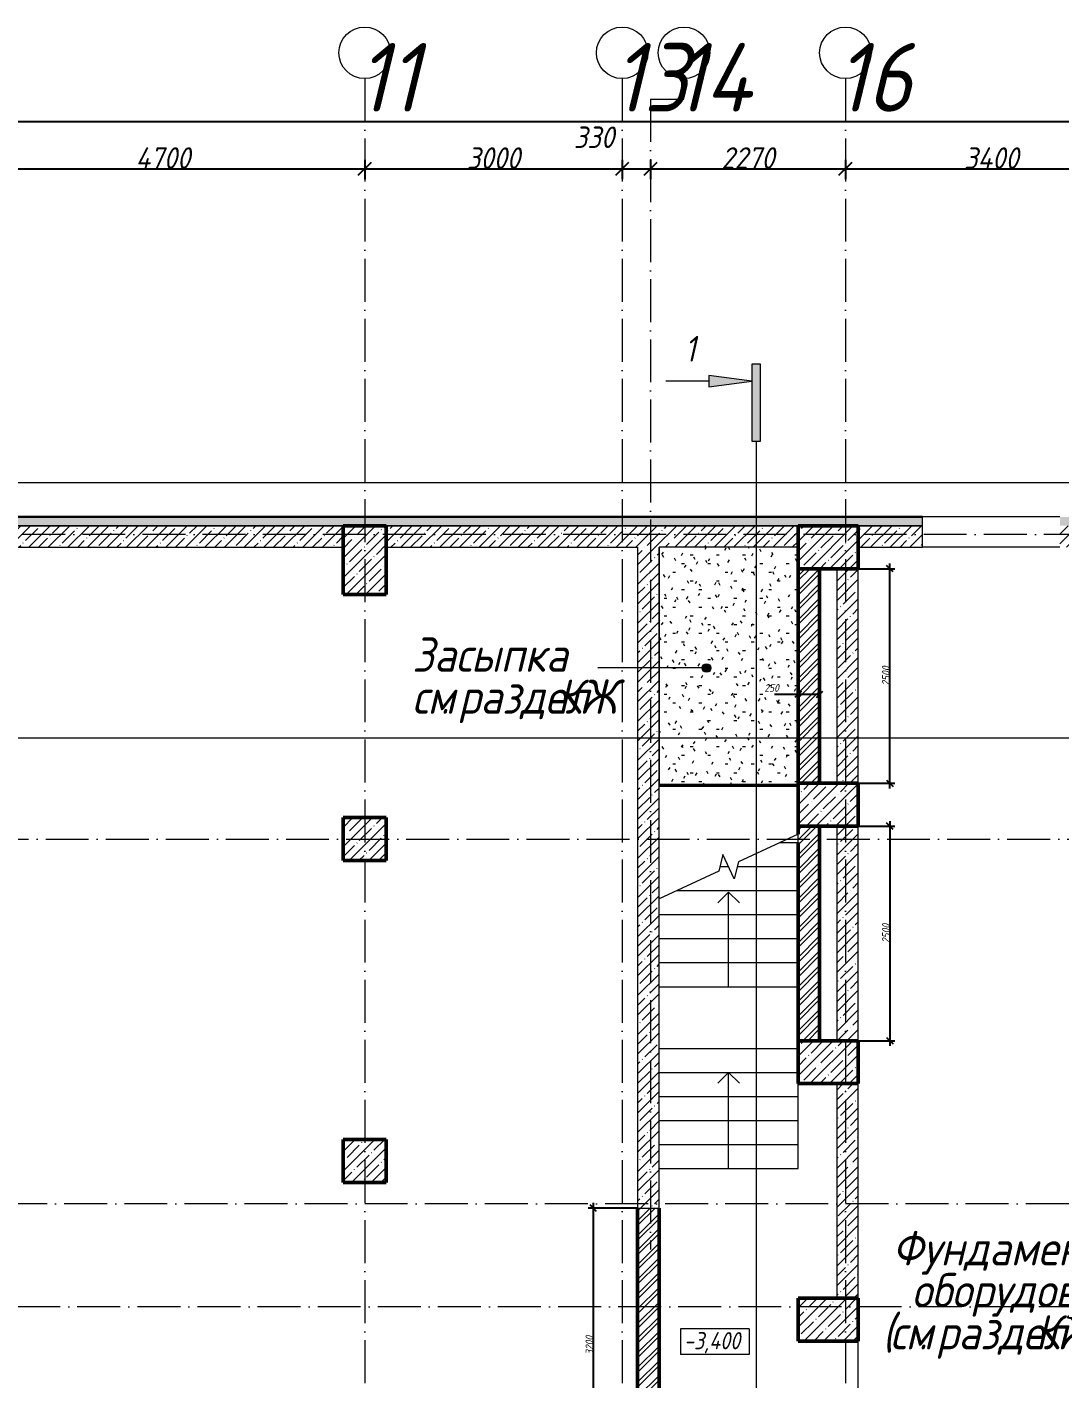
# Model space of a CAD drawing. Header units: millimetres. Extents: x -606178 to 312196, y -19338 to 632709.
# Drawn here: x -586050 to -574017, y 527534 to 543287 of the extents above; entities that cross this region are included whole.
import ezdxf

# ---------------------------------------------------------------- set-up
doc = ezdxf.new("R2010")
doc.units = ezdxf.units.MM
doc.linetypes.add('50_200_ШТРИХ_1Т_ш5_п1_п1_', pattern=[700, 500, -100, 0, -100])
for name, color, linetype, lineweight in [('A-____-____-DIMS', 7, 'Continuous', 9), ('A-FLOR-____-MCUT', 7, 'Continuous', 25), ('A-FLOR-____-OTLN', 7, 'Continuous', 9), ('A-FLOR-____-PATT-2', 7, 'Continuous', 9), ('A-WALL-____-MCUT', 7, 'Continuous', 13), ('A-WALL-____-MCUT-1', 7, 'Continuous', 9), ('A-WALL-____-MCUT-2', 7, 'Continuous', 50), ('A-WALL-____-MCUT-3', 7, 'Continuous', 9), ('A-WALL-____-OTLN', 7, 'Continuous', 9), ('A-WALL-____-PATT-1', 7, 'Continuous', 9), ('A-WALL-FNSH-MCUT-1', 7, 'Continuous', 9), ('G-____-____-DIMS', 7, 'Continuous', 9), ('G-____-____-SYMB', 7, 'Continuous', 9), ('G-____-____-TEXT', 7, 'Continuous', 9), ('S-COLS-____-MCUT', 7, 'Continuous', 50), ('S-COLS-____-OTLN', 7, 'Continuous', 9), ('S-GRID-____-IDEN', 7, 'Continuous', 9), ('S-GRID-____-OTLN', 7, 'Continuous', 9), ('S-GRID-____-OTLN-1', 7, '50_200_ШТРИХ_1Т_ш5_п1_п1_', 9), ('S-STRS-____-MBND', 7, 'Continuous', 9), ('S-STRS-____-OTLN-1', 7, 'Continuous', 9)]:
    doc.layers.add(name, color=color, linetype=linetype, lineweight=lineweight)
for name, color, linetype, lineweight, true_color in [('A-WALL-____-PATT-2', 7, 'Continuous', 9, 0x787878), ('A-WALL-____-PATT-4', 9, 'Continuous', 9, 0x808080), ('G-____-____-SYMB-1', 9, 'Continuous', 9, 0x808080)]:
    doc.layers.add(name, color=color, linetype=linetype, lineweight=lineweight, true_color=true_color)
doc.styles.add('ISOCPEUR_I', font='isocpeui.ttf', dxfattribs={"width": 0.9, "height": 2.5})
doc.styles.add('ISOCPEUR_I_1', font='isocpeui.ttf', dxfattribs={"width": 0.85, "height": 2.5})
doc.styles.add('ISOCPEUR_I_2', font='isocpeui.ttf', dxfattribs={"width": 0.85, "height": 2.3})
doc.styles.add('ISOCPEUR_I_7', font='isocpeui.ttf', dxfattribs={"width": 0.9, "height": 90})
doc.styles.add('ISOCPEUR_I_9', font='isocpeui.ttf', dxfattribs={"width": 0.9, "height": 250})
doc.dimstyles.new('ISO-1_8_0_9К_СРЕДНИЙ_Кладочные', dxfattribs={"dimscale": 304.8, "dimtxt": 89.638306, "dimasz": 0.246063, "dimexe": 0.19685, "dimexo": 0, "dimgap": 0, "dimtad": 1, "dimdec": 3, "dimrnd": 0.001, "dimdsep": 46, "dimtxsty": 'ISOCPEUR_I_7', "dimblk1": 'OBLIQUE', "dimblk2": 'OBLIQUE', "dimsah": 1, "dimcen": 0.09, "dimdle": 0.19685, "dimazin": 0, "dimtfac": 1, "dimtdec": 4, "dimtix": 1, "dimtmove": 2, "dimatfit": 3, "dimfxl": 1, "dimtvp": 1, "dimtolj": 1, "dimtzin": 0, "dimarcsym": 2})
doc.dimstyles.new('ISO-1_8_0_9К_СРЕДНИЙ_Кладочные_1', dxfattribs={"dimscale": 304.8, "dimtxt": 89.638306, "dimasz": 0.246063, "dimexe": 0.19685, "dimexo": 0, "dimgap": 0, "dimtad": 1, "dimdec": 3, "dimrnd": 0.001, "dimdsep": 46, "dimtxsty": 'ISOCPEUR_I_7', "dimblk1": 'OBLIQUE', "dimblk2": 'OBLIQUE', "dimsah": 1, "dimcen": 0.09, "dimdle": 0.19685, "dimazin": 0, "dimtfac": 1, "dimtdec": 4, "dimtix": 1, "dimtmove": 0, "dimatfit": 3, "dimfxl": 1, "dimtvp": 1, "dimtolj": 1, "dimtzin": 0, "dimarcsym": 2})
doc.dimstyles.new('ISO-2_5_0_9К_БОЛЬШОЙ_ОСИ', dxfattribs={"dimscale": 304.8, "dimtxt": 248.995294, "dimasz": 0.492126, "dimexe": 0.393701, "dimexo": 0, "dimgap": 0, "dimtad": 1, "dimdec": 0, "dimzin": 0, "dimdsep": 46, "dimtxsty": 'ISOCPEUR_I_9', "dimblk1": 'OBLIQUE', "dimblk2": 'OBLIQUE', "dimsah": 1, "dimcen": 0.09, "dimdle": 0.393701, "dimazin": 0, "dimtfac": 1, "dimtdec": 4, "dimtix": 1, "dimtmove": 0, "dimatfit": 3, "dimfxl": 1, "dimtvp": 1, "dimtolj": 1, "dimtzin": 0, "dimarcsym": 2})
doc.dimstyles.new('ISO-2_5_0_9К_БОЛЬШОЙ_ОСИ_1', dxfattribs={"dimscale": 304.8, "dimtxt": 248.995294, "dimasz": 0.492126, "dimexe": 0.393701, "dimexo": 0, "dimgap": 0, "dimtad": 1, "dimdec": 0, "dimzin": 0, "dimdsep": 46, "dimtxsty": 'ISOCPEUR_I_9', "dimblk1": 'OBLIQUE', "dimblk2": 'OBLIQUE', "dimsah": 1, "dimcen": 0.09, "dimdle": 0.393701, "dimazin": 0, "dimtfac": 1, "dimtdec": 4, "dimtix": 1, "dimtmove": 1, "dimatfit": 3, "dimfxl": 1, "dimtvp": 1, "dimtolj": 1, "dimtzin": 0, "dimarcsym": 2})
doc.dimstyles.new('ISO-2_5_0_9К_БОЛЬШОЙ_ОСИ_2', dxfattribs={"dimscale": 304.8, "dimtxt": 248.995294, "dimasz": 0.492126, "dimexe": 0.393701, "dimexo": 0, "dimgap": 0, "dimtad": 1, "dimdec": 0, "dimzin": 0, "dimdsep": 46, "dimtxsty": 'ISOCPEUR_I_9', "dimblk1": 'OBLIQUE', "dimblk2": 'OBLIQUE', "dimsah": 1, "dimcen": 0.09, "dimdle": 0.393701, "dimazin": 0, "dimtfac": 1, "dimtdec": 4, "dimtix": 1, "dimtmove": 2, "dimatfit": 3, "dimfxl": 1, "dimtvp": 1, "dimtolj": 1, "dimtzin": 0, "dimarcsym": 2})
pattern_1 = [(45, (-600067.05, 451794.26), (-114.04925, 114.04925), []), (45, (-599953, 451794.26), (-114.04925, 114.04925), [201.612, -40.322, 3.353, -36.97])]
pattern_2 = [(45, (-600067.05, 451794.26), (-85.53659, 85.53659), []), (45, (-600010.02, 451794.26), (-85.53659, 85.53659), [])]

# ---------------------------------------------------------------- blocks, each defined once
blk = doc.blocks.new('BSC_Колонна _Прямоугольная - 500х700-25279857-АР1_Кладочный план подвала в осях 1-64_Ю-ЯЯ')
at = {"layer": 'S-COLS-____-OTLN'}
h = blk.add_hatch(dxfattribs=at)
h.set_pattern_fill('FP_5', color=256, style=0, pattern_type=2)
h.set_pattern_definition([(315, (-76431.04, 23350), (114.04925, 114.04925), []), (315, (-76431.04, 23235.95), (114.04925, 114.04925), [201.613, -40.323, 3.353, -36.97])])
h.paths.add_polyline_path([(-250, 350), (-250, -350), (250, -350), (250, 350)], flags=0)
at = {"layer": 'S-COLS-____-MCUT'}
for p, q in [((250, 350), (-250, 350)), ((-250, 350), (-250, -350)), ((250, -350), (250, 350)), ((-250, -350), (250, -350))]:
    blk.add_line(p, q, dxfattribs=at)
blk = doc.blocks.new('BSC_Колонна _Прямоугольная - 500х800-V57-АР1_Кладочный план подвала в осях 1-64_Ю-ЯЯ')
at = {"layer": 'S-COLS-____-OTLN'}
h = blk.add_hatch(dxfattribs=at)
h.set_pattern_fill('FP_70', color=256, style=0, pattern_type=2)
h.set_pattern_definition([(45, (-17950, -85281.04), (-114.04925, 114.04925), []), (45, (-17835.95, -85281.04), (-114.04925, 114.04925), [201.613, -40.323, 3.353, -36.97])])
h.paths.add_polyline_path([(-250, -400), (250, -400), (250, 400), (-250, 400)], flags=0)
at = {"layer": 'S-COLS-____-MCUT'}
for p, q in [((250, 400), (-250, 400)), ((-250, 400), (-250, -400)), ((250, -400), (250, 400)), ((-250, -400), (250, -400))]:
    blk.add_line(p, q, dxfattribs=at)
blk = doc.blocks.new('BSC_Колонна _Прямоугольная - 500х700-V61-АР1_Кладочный план подвала в осях 1-64_Ю-ЯЯ')
at = {"layer": 'S-COLS-____-OTLN'}
h = blk.add_hatch(dxfattribs=at)
h.set_pattern_fill('FP_75', color=256, style=0, pattern_type=2)
h.set_pattern_definition([(315, (-79431.04, 23350), (114.04925, 114.04925), []), (315, (-79431.04, 23235.95), (114.04925, 114.04925), [201.613, -40.323, 3.353, -36.97])])
h.paths.add_polyline_path([(-250, 350), (-250, -350), (250, -350), (250, 350)], flags=0)
at = {"layer": 'S-COLS-____-MCUT'}
for p, q in [((250, 350), (-250, 350)), ((-250, 350), (-250, -350)), ((250, -350), (250, 350)), ((-250, -350), (250, -350))]:
    blk.add_line(p, q, dxfattribs=at)
blk = doc.blocks.new('BSC_Колонна _Прямоугольная - 500х700-V62-АР1_Кладочный план подвала в осях 1-64_Ю-ЯЯ')
at = {"layer": 'S-COLS-____-OTLN'}
h = blk.add_hatch(dxfattribs=at)
h.set_pattern_fill('FP_76', color=256, style=0, pattern_type=2)
h.set_pattern_definition([(315, (-82431.04, 23350), (114.04925, 114.04925), []), (315, (-82431.04, 23235.95), (114.04925, 114.04925), [201.613, -40.323, 3.353, -36.97])])
h.paths.add_polyline_path([(-250, 350), (-250, -350), (250, -350), (250, 350)], flags=0)
at = {"layer": 'S-COLS-____-MCUT'}
for p, q in [((250, 350), (-250, 350)), ((-250, 350), (-250, -350)), ((250, -350), (250, 350)), ((-250, -350), (250, -350))]:
    blk.add_line(p, q, dxfattribs=at)
blk = doc.blocks.new('BSC_Колонна _Прямоугольная - 500х500-28077406-АР1_Кладочный план подвала в осях 1-64_Ю-ЯЯ')
at = {"layer": 'S-COLS-____-OTLN'}
h = blk.add_hatch(dxfattribs=at)
h.set_pattern_fill('FP_151', color=256, style=0, pattern_type=2)
h.set_pattern_definition([(45, (-17950, -82031.04), (-114.04925, 114.04925), []), (45, (-17835.95, -82031.04), (-114.04925, 114.04925), [201.613, -40.323, 3.353, -36.97])])
h.paths.add_polyline_path([(-250, -250), (250, -250), (250, 250), (-250, 250)], flags=0)
at = {"layer": 'S-COLS-____-MCUT'}
for p, q in [((250, 250), (-250, 250)), ((-250, 250), (-250, -250)), ((250, -250), (250, 250)), ((-250, -250), (250, -250))]:
    blk.add_line(p, q, dxfattribs=at)
blk = doc.blocks.new('BSC_Колонна _Прямоугольная - 500х500-V167-АР1_Кладочный план подвала в осях 1-64_Ю-ЯЯ')
at = {"layer": 'S-COLS-____-OTLN'}
h = blk.add_hatch(dxfattribs=at)
h.set_pattern_fill('FP_184', color=256, style=0, pattern_type=2)
h.set_pattern_definition([(45, (-17950, -78281.04), (-114.04925, 114.04925), []), (45, (-17835.95, -78281.04), (-114.04925, 114.04925), [201.613, -40.323, 3.353, -36.97])])
h.paths.add_polyline_path([(-250, -250), (250, -250), (250, 250), (-250, 250)], flags=0)
at = {"layer": 'S-COLS-____-MCUT'}
for p, q in [((250, 250), (-250, 250)), ((-250, 250), (-250, -250)), ((250, -250), (250, 250)), ((-250, -250), (250, -250))]:
    blk.add_line(p, q, dxfattribs=at)
blk = doc.blocks.new('Ось сетки - Круг_Ø6_00__ISO-2_5_0_9K_-25732049-АР1_Кладочный план подвала в осях 1-64_Ю-ЯЯ')
at = {"layer": 'S-GRID-____-IDEN'}
blk.add_circle((0, 0), 3, dxfattribs=at)
blk = doc.blocks.new('_Oblique')
at = {"color": 0, "linetype": 'ByBlock', "lineweight": -2}
blk.add_line((-0.5, -0.5), (0.5, 0.5), dxfattribs=at)
blk = doc.blocks.new('*D3746')
at = {"layer": 'A-____-____-DIMS', "color": 0, "lineweight": -2, "transparency": 16777216}
for p, q in [((-586817, 541741), (-586817, 541515)), ((-582117, 541741), (-582117, 541515)), ((-586937, 541635), (-581997, 541635))]:
    blk.add_line(p, q, dxfattribs=at)
at = {"layer": 'Defpoints', "color": 0, "transparency": 16777216}
for p in [(-586817, 541741), (-582117, 541741), (-582117, 541635)]:
    blk.add_point(p, dxfattribs=at)
at = {"layer": 'A-____-____-DIMS', "color": 0, "lineweight": -2, "transparency": 16777216, "xscale": 150, "yscale": 150, "zscale": 150, "rotation": 180}
blk.add_blockref('_Oblique', (-586817, 541635), dxfattribs=at)
at = {"layer": 'A-____-____-DIMS', "color": 0, "lineweight": -2, "transparency": 16777216, "xscale": 150, "yscale": 150, "zscale": 150}
blk.add_blockref('_Oblique', (-582117, 541635), dxfattribs=at)
at = {"layer": 'A-____-____-DIMS', "color": 0, "transparency": 16777216, "insert": (-584467, 541761), "char_height": 250, "width": 781.46, "attachment_point": 5, "style": 'ISOCPEUR_I_9'}
blk.add_mtext('\\A1;4700', dxfattribs=at)
blk = doc.blocks.new('*D3747')
at = {"layer": 'A-____-____-DIMS', "color": 0, "lineweight": -2, "transparency": 16777216}
for p, q in [((-582117, 541741), (-582117, 541515)), ((-579117, 541741), (-579117, 541515)), ((-582237, 541635), (-578997, 541635))]:
    blk.add_line(p, q, dxfattribs=at)
at = {"layer": 'Defpoints', "color": 0, "transparency": 16777216}
for p in [(-582117, 541741), (-579117, 541741), (-579117, 541635)]:
    blk.add_point(p, dxfattribs=at)
at = {"layer": 'A-____-____-DIMS', "color": 0, "lineweight": -2, "transparency": 16777216, "xscale": 150, "yscale": 150, "zscale": 150, "rotation": 180}
blk.add_blockref('_Oblique', (-582117, 541635), dxfattribs=at)
at = {"layer": 'A-____-____-DIMS', "color": 0, "lineweight": -2, "transparency": 16777216, "xscale": 150, "yscale": 150, "zscale": 150}
blk.add_blockref('_Oblique', (-579117, 541635), dxfattribs=at)
at = {"layer": 'A-____-____-DIMS', "color": 0, "transparency": 16777216, "insert": (-580617, 541760), "char_height": 250, "width": 758.48, "attachment_point": 5, "style": 'ISOCPEUR_I_9'}
blk.add_mtext('\\A1;3000', dxfattribs=at)
blk = doc.blocks.new('*D3748')
at = {"layer": 'A-____-____-DIMS', "color": 0, "lineweight": -2, "transparency": 16777216}
for p, q in [((-579117, 541741), (-579117, 541515)), ((-578787, 541741), (-578787, 541515)), ((-579237, 541635), (-578667, 541635))]:
    blk.add_line(p, q, dxfattribs=at)
at = {"layer": 'Defpoints', "color": 0, "transparency": 16777216}
for p in [(-579117, 541741), (-578787, 541741), (-578787, 541635)]:
    blk.add_point(p, dxfattribs=at)
at = {"layer": 'A-____-____-DIMS', "color": 0, "lineweight": -2, "transparency": 16777216, "xscale": 150, "yscale": 150, "zscale": 150, "rotation": 180}
blk.add_blockref('_Oblique', (-579117, 541635), dxfattribs=at)
at = {"layer": 'A-____-____-DIMS', "color": 0, "lineweight": -2, "transparency": 16777216, "xscale": 150, "yscale": 150, "zscale": 150}
blk.add_blockref('_Oblique', (-578787, 541635), dxfattribs=at)
at = {"layer": 'A-____-____-DIMS', "color": 0, "transparency": 16777216, "insert": (-579681, 542128), "char_height": 250, "width": 568.86, "attachment_point": 1, "line_spacing_factor": 1.149209, "style": 'ISOCPEUR_I_9'}
blk.add_mtext('\\A1;330', dxfattribs=at)
blk = doc.blocks.new('*D3749')
at = {"layer": 'A-____-____-DIMS', "color": 0, "lineweight": -2, "transparency": 16777216}
for p, q in [((-578787, 541741), (-578787, 541515)), ((-576517, 541741), (-576517, 541515)), ((-578907, 541635), (-576397, 541635))]:
    blk.add_line(p, q, dxfattribs=at)
at = {"layer": 'Defpoints', "color": 0, "transparency": 16777216}
for p in [(-578787, 541741), (-576517, 541741), (-576517, 541635)]:
    blk.add_point(p, dxfattribs=at)
at = {"layer": 'A-____-____-DIMS', "color": 0, "lineweight": -2, "transparency": 16777216, "xscale": 150, "yscale": 150, "zscale": 150, "rotation": 180}
blk.add_blockref('_Oblique', (-578787, 541635), dxfattribs=at)
at = {"layer": 'A-____-____-DIMS', "color": 0, "lineweight": -2, "transparency": 16777216, "xscale": 150, "yscale": 150, "zscale": 150}
blk.add_blockref('_Oblique', (-576517, 541635), dxfattribs=at)
at = {"layer": 'A-____-____-DIMS', "color": 0, "transparency": 16777216, "insert": (-577652, 541761), "char_height": 250, "width": 758.48, "attachment_point": 5, "style": 'ISOCPEUR_I_9'}
blk.add_mtext('\\A1;2270', dxfattribs=at)
blk = doc.blocks.new('*D3750')
at = {"layer": 'A-____-____-DIMS', "color": 0, "lineweight": -2, "transparency": 16777216}
for p, q in [((-576517, 541741), (-576517, 541515)), ((-573117, 541741), (-573117, 541515)), ((-576637, 541635), (-572997, 541635))]:
    blk.add_line(p, q, dxfattribs=at)
at = {"layer": 'Defpoints', "color": 0, "transparency": 16777216}
for p in [(-576517, 541741), (-573117, 541741), (-573117, 541635)]:
    blk.add_point(p, dxfattribs=at)
at = {"layer": 'A-____-____-DIMS', "color": 0, "lineweight": -2, "transparency": 16777216, "xscale": 150, "yscale": 150, "zscale": 150, "rotation": 180}
blk.add_blockref('_Oblique', (-576517, 541635), dxfattribs=at)
at = {"layer": 'A-____-____-DIMS', "color": 0, "lineweight": -2, "transparency": 16777216, "xscale": 150, "yscale": 150, "zscale": 150}
blk.add_blockref('_Oblique', (-573117, 541635), dxfattribs=at)
at = {"layer": 'A-____-____-DIMS', "color": 0, "transparency": 16777216, "insert": (-574817, 541760), "char_height": 250, "width": 781.46, "attachment_point": 5, "style": 'ISOCPEUR_I_9'}
blk.add_mtext('\\A1;3400', dxfattribs=at)
blk = doc.blocks.new('*D3780')
at = {"layer": 'A-____-____-DIMS', "color": 0, "lineweight": -2, "transparency": 16777216}
for p, q in [((-602417, 542293), (-602417, 542067)), ((-498917, 542293), (-498917, 542067)), ((-602537, 542187), (-551184, 542187)), ((-498797, 542187), (-550305, 542187))]:
    blk.add_line(p, q, dxfattribs=at)
at = {"layer": 'Defpoints', "color": 0, "transparency": 16777216}
for p in [(-602417, 542293), (-498917, 542293), (-498917, 542187)]:
    blk.add_point(p, dxfattribs=at)
at = {"layer": 'A-____-____-DIMS', "color": 0, "lineweight": -2, "transparency": 16777216, "xscale": 150, "yscale": 150, "zscale": 150, "rotation": 180}
blk.add_blockref('_Oblique', (-602417, 542187), dxfattribs=at)
at = {"layer": 'A-____-____-DIMS', "color": 0, "lineweight": -2, "transparency": 16777216, "xscale": 150, "yscale": 150, "zscale": 150}
blk.add_blockref('_Oblique', (-498917, 542187), dxfattribs=at)
at = {"layer": 'A-____-____-DIMS', "color": 0, "transparency": 16777216, "insert": (-551284, 542514), "char_height": 250, "width": 1080.26, "attachment_point": 1, "line_spacing_factor": 1.149209, "style": 'ISOCPEUR_I_9'}
blk.add_mtext('\\A1;103500', dxfattribs=at)
blk = doc.blocks.new('Разрез - Заголовок разреза-10218885-АР1_Кладочный план подвала в осях 1-64_Ю-ЯЯ')
at = {"layer": 'G-____-____-SYMB'}
for points in [[(0, 0.5), (0, -0.5), (-9, -0.5), (-9, 0.5)], [(-6.34, -5.5), (-7.66, -5.5), (-7, -0.5)]]:
    blk.add_hatch(color=256, dxfattribs=at).paths.add_polyline_path(points, flags=0)
for p, q in [((0, 0.5), (-9, 0.5)), ((-9, 0.5), (-9, -0.5)), ((0, -0.5), (0, 0.5)), ((-9, -0.5), (0, -0.5)), ((-7, -0.5), (-7.66, -5.5)), ((-6.34, -5.5), (-7, -0.5)), ((-7.66, -5.5), (-6.34, -5.5)), ((-7, -5.5), (-7, -10.5))]:
    blk.add_line(p, q, dxfattribs=at)
blk = doc.blocks.new('Высотные отметки - 9_5х3_5_h_-17668430-АР1_Кладочный план подвала в осях 1-64_Ю-ЯЯ')
at = {"layer": 'G-____-____-DIMS'}
for p, q in [((-4, 3), (-4, 0)), ((4, 3), (-4, 3)), ((4, 3), (4, 0)), ((4, 0), (-4, 0))]:
    blk.add_line(p, q, dxfattribs=at)
blk = doc.blocks.new('*D3863')
at = {"layer": 'A-____-____-DIMS', "color": 0, "lineweight": -2, "transparency": 16777216}
for p, q in [((-578937, 529525), (-579514, 529525)), ((-579454, 529585), (-579454, 526265)), ((-578687, 526325), (-579514, 526325))]:
    blk.add_line(p, q, dxfattribs=at)
at = {"layer": 'Defpoints', "color": 0, "transparency": 16777216}
for p in [(-578937, 529525), (-579454, 526325), (-578687, 526325)]:
    blk.add_point(p, dxfattribs=at)
at = {"layer": 'A-____-____-DIMS', "color": 0, "lineweight": -2, "transparency": 16777216, "xscale": 75, "yscale": 75, "zscale": 75}
for p, rotation in [((-579454, 529525), 90), ((-579454, 526325), 270)]:
    blk.add_blockref('_Oblique', p, dxfattribs=dict(at, rotation=rotation))
at = {"layer": 'A-____-____-DIMS', "color": 0, "transparency": 16777216, "insert": (-579499, 527925), "char_height": 90, "width": 546.1, "attachment_point": 5, "rotation": 90, "style": 'ISOCPEUR_I_7'}
blk.add_mtext('\\A1;3200', dxfattribs=at)
blk = doc.blocks.new('*D3867')
at = {"layer": 'A-____-____-DIMS', "color": 0, "lineweight": -2, "transparency": 16777216}
for p, q in [((-575999, 534035), (-575999, 531415)), ((-576817, 533975), (-575939, 533975)), ((-576367, 531475), (-575939, 531475))]:
    blk.add_line(p, q, dxfattribs=at)
at = {"layer": 'Defpoints', "color": 0, "transparency": 16777216}
for p in [(-576817, 533975), (-576367, 531475), (-575999, 531475)]:
    blk.add_point(p, dxfattribs=at)
at = {"layer": 'A-____-____-DIMS', "color": 0, "lineweight": -2, "transparency": 16777216, "xscale": 75, "yscale": 75, "zscale": 75}
for p, rotation in [((-575999, 533975), 90), ((-575999, 531475), 270)]:
    blk.add_blockref('_Oblique', p, dxfattribs=dict(at, rotation=rotation))
at = {"layer": 'A-____-____-DIMS', "color": 0, "transparency": 16777216, "insert": (-576044, 532725), "char_height": 90, "width": 546.1, "attachment_point": 5, "rotation": 90, "style": 'ISOCPEUR_I_7'}
blk.add_mtext('\\A1;2500', dxfattribs=at)
blk = doc.blocks.new('*D3868')
at = {"layer": 'A-____-____-DIMS', "color": 0, "lineweight": -2, "transparency": 16777216}
for p, q in [((-575999, 534415), (-575999, 537035)), ((-576817, 536975), (-575939, 536975)), ((-576817, 534475), (-575939, 534475))]:
    blk.add_line(p, q, dxfattribs=at)
at = {"layer": 'Defpoints', "color": 0, "transparency": 16777216}
for p in [(-576817, 536975), (-575999, 536975), (-576817, 534475)]:
    blk.add_point(p, dxfattribs=at)
at = {"layer": 'A-____-____-DIMS', "color": 0, "lineweight": -2, "transparency": 16777216, "xscale": 75, "yscale": 75, "zscale": 75}
for p, rotation in [((-575999, 536975), 90), ((-575999, 534475), 270)]:
    blk.add_blockref('_Oblique', p, dxfattribs=dict(at, rotation=rotation))
at = {"layer": 'A-____-____-DIMS', "color": 0, "transparency": 16777216, "insert": (-576044, 535725), "char_height": 90, "width": 546.1, "attachment_point": 5, "rotation": 90, "style": 'ISOCPEUR_I_7'}
blk.add_mtext('\\A1;2500', dxfattribs=at)
blk = doc.blocks.new('*D3876')
at = {"layer": 'A-____-____-DIMS', "color": 0, "lineweight": -2, "transparency": 16777216}
for p, q in [((-577067, 535511), (-577342, 535511)), ((-576817, 535511), (-577127, 535511)), ((-577067, 535502), (-577067, 535571)), ((-576817, 535502), (-576817, 535571))]:
    blk.add_line(p, q, dxfattribs=at)
at = {"layer": 'Defpoints', "color": 0, "transparency": 16777216}
for p in [(-577067, 535502), (-576817, 535511), (-576817, 535502)]:
    blk.add_point(p, dxfattribs=at)
at = {"layer": 'A-____-____-DIMS', "color": 0, "lineweight": -2, "transparency": 16777216, "xscale": 75, "yscale": 75, "zscale": 75, "rotation": 180}
blk.add_blockref('_Oblique', (-577067, 535511), dxfattribs=at)
at = {"layer": 'A-____-____-DIMS', "color": 0, "lineweight": -2, "transparency": 16777216, "xscale": 75, "yscale": 75, "zscale": 75}
blk.add_blockref('_Oblique', (-576817, 535511), dxfattribs=at)
at = {"layer": 'A-____-____-DIMS', "color": 0, "transparency": 16777216, "insert": (-577461, 535631), "char_height": 90, "width": 409.58, "attachment_point": 1, "line_spacing_factor": 1.149209, "style": 'ISOCPEUR_I_7'}
blk.add_mtext('\\A1;250', dxfattribs=at)

msp = doc.modelspace()

# ---------------------------------------------------------------- hatches: boundary and pattern name
at = {"layer": 'A-FLOR-____-PATT-2'}
h = msp.add_hatch(dxfattribs=at)
h.set_pattern_fill('FP_1', color=256, style=0, pattern_type=2)
h.set_pattern_definition(pattern_1)
h.paths.add_polyline_path([(-578687.047, 534443.766), (-577067.047, 534443.766), (-577067.047, 534463.0346), (-578687.047, 534463.0346)], flags=0)
at = {"layer": 'A-WALL-____-PATT-1'}
h = msp.add_hatch(dxfattribs=at)
h.set_pattern_fill('FP_54', color=256, style=0, pattern_type=2)
h.set_pattern_definition([(0, (-600067.05, 451794.26), (120.967, 69.841), [80.645, -161.29]), (120, (-600067.05, 451794.26), (-120.96808, 69.84086), [80.645, -161.29]), (60, (-600067.05, 451794.26), (-8e-05, 139.68186), [0, -161.29, 80.645, 0])])
h.paths.add_polyline_path([(-498815.047, 537477.3011), (-498815.047, 537577.3011), (-574017.047, 537577.3011), (-574017.047, 537477.3011), (-498817.047, 537477.3011)], flags=0)
h.paths.add_polyline_path([(-575617.047, 537477.3011), (-575617.047, 537577.3011), (-602519.047, 537577.3011), (-602519.047, 537477.3011), (-578871.5317, 537477.3011)], flags=0)
h = msp.add_hatch(dxfattribs=at)
h.set_pattern_fill('FP_1', color=256, style=0, pattern_type=2)
h.set_pattern_definition(pattern_1)
h.paths.add_polyline_path([(-586567.047, 537225.3011), (-582367.047, 537225.3011), (-582367.047, 537475.3011), (-586567.047, 537475.3011)], flags=0)
h = msp.add_hatch(dxfattribs=at)
h.set_pattern_fill('FP_1', color=256, style=0, pattern_type=2)
h.set_pattern_definition(pattern_1)
h.paths.add_polyline_path([(-577067.047, 537225.3011), (-577067.047, 537475.3011), (-581867.047, 537475.3011), (-581867.047, 537225.3011), (-578687.047, 537225.3011)], flags=0)
h = msp.add_hatch(dxfattribs=at)
h.set_pattern_fill('FP_1', color=256, style=0, pattern_type=2)
h.set_pattern_definition(pattern_1)
h.paths.add_polyline_path([(-571417.047, 537225.3011), (-571417.047, 537475.3011), (-574017.047, 537475.3011), (-574017.047, 537225.3011), (-571801.6643, 537225.3011)], flags=0)
h.paths.add_polyline_path([(-576367.047, 537225.3011), (-575617.047, 537225.3011), (-575617.047, 537475.3011), (-576367.047, 537475.3011)], flags=0)
h = msp.add_hatch(dxfattribs=at)
h.set_pattern_fill('FP_1', color=256, style=0, pattern_type=2)
h.set_pattern_definition(pattern_1)
h.paths.add_polyline_path([(-578687.047, 529525.3011), (-578687.047, 537225.3011), (-578937.047, 537225.3011), (-578937.047, 529525.3011), (-578871.5317, 529525.3011)], flags=0)
h = msp.add_hatch(dxfattribs=at)
h.set_pattern_fill('FP_1', color=256, style=0, pattern_type=2)
h.set_pattern_definition(pattern_1)
h.paths.add_polyline_path([(-576617.047, 534475.3011), (-576367.047, 534475.3011), (-576367.047, 536975.3011), (-576617.047, 536975.3011), (-576617.047, 534850.2889)], flags=0)
h = msp.add_hatch(dxfattribs=at)
h.set_pattern_fill('FP_1', color=256, style=0, pattern_type=2)
h.set_pattern_definition(pattern_1)
h.paths.add_polyline_path([(-576617.047, 531475.3011), (-576367.047, 531475.3011), (-576367.047, 533975.3011), (-576617.047, 533975.3011), (-576617.047, 531621.314)], flags=0)
h = msp.add_hatch(dxfattribs=at)
h.set_pattern_fill('FP_1', color=256, style=0, pattern_type=2)
h.set_pattern_definition(pattern_1)
h.paths.add_polyline_path([(-576617.047, 528475.3011), (-576367.047, 528475.3011), (-576367.047, 530975.3011), (-576617.047, 530975.3011)], flags=0)
at = {"layer": 'A-WALL-____-PATT-2'}
h = msp.add_hatch(dxfattribs=at)
h.set_pattern_fill('FP_53', color=256, style=0, pattern_type=2)
h.set_pattern_definition(pattern_2)
h.paths.add_polyline_path([(-576817.047, 534475.3011), (-576817.047, 536975.3011), (-577067.047, 536975.3011), (-577067.047, 534475.3011)], flags=0)
h = msp.add_hatch(dxfattribs=at)
h.set_pattern_fill('FP_53', color=256, style=0, pattern_type=2)
h.set_pattern_definition(pattern_2)
h.paths.add_polyline_path([(-576817.047, 531475.3011), (-576817.047, 533975.3011), (-577067.047, 533975.3011), (-577067.047, 531475.3011)], flags=0)
h = msp.add_hatch(dxfattribs=at)
h.set_pattern_fill('FP_53', color=256, style=0, pattern_type=2)
h.set_pattern_definition(pattern_2)
h.paths.add_polyline_path([(-578871.5317, 526075.3011), (-578687.047, 526075.3011), (-578687.047, 529525.3011), (-578937.047, 529525.3011), (-578937.047, 526075.3011)], flags=0)
at = {"layer": 'A-WALL-____-PATT-4'}
h = msp.add_hatch(dxfattribs=at)
h.set_pattern_fill('FP_200', color=256, style=0, pattern_type=2)
h.set_pattern_definition([(0, (-600067.05, 451794.26), (406.4, 101.6), [33.528, -271.272, 33.528, -271.272, -1625.6]), (0, (-600067.05, 451794.26), (406.4, 101.6), [-609.6, 33.528, -576.072, 33.528, -271.272, -711.2]), (0, (-600067.05, 451794.26), (406.4, 101.6), [-1524, 33.528, -169.672, 33.528, -474.472]), (120, (-599914.65, 451845.06), (-291.18818, 301.15272), [33.528, -271.272, 33.528, -271.272, -1625.6]), (120, (-599914.65, 451845.06), (-291.18818, 301.15272), [-609.6, 33.528, -576.072, 33.528, -271.272, -711.2]), (120, (-599914.65, 451845.06), (-291.18818, 301.15272), [-1524, 33.528, -169.672, 33.528, -474.472]), (240, (-599863.85, 452048.26), (-115.21182, -402.75272), [33.528, -271.272, 33.528, -271.272, -1625.6]), (240, (-599863.85, 452048.26), (-115.21182, -402.75272), [-609.6, 33.528, -576.072, 33.528, -271.272, -711.2]), (240, (-599863.85, 452048.26), (-115.21182, -402.75272), [-1524, 33.528, -169.672, 33.528, -474.472])])
h.paths.add_polyline_path([(-578687.0245, 534463.0346), (-577067.047, 534463.0346), (-577067.0245, 537225.3011), (-578687.0245, 537225.3011), (-578687.0245, 534850.2889)], flags=0)
at = {"layer": 'G-____-____-TEXT'}
h = msp.add_hatch(color=256, dxfattribs=at)
edge = h.paths.add_edge_path(flags=0)
edge.add_arc((-578135.6509, 535818.8429), 50, 0, 360)
at = {"layer": 'S-COLS-____-OTLN'}
h = msp.add_hatch(dxfattribs=at)
h.set_pattern_fill('FP_1', color=256, style=0, pattern_type=2)
h.set_pattern_definition(pattern_1)
h.paths.add_polyline_path([(-576367.047, 536975.3011), (-576367.047, 537475.3011), (-577067.047, 537475.3011), (-577067.047, 536975.3011)], flags=0)

# ---------------------------------------------------------------- linework, layer by layer
at = {"layer": 'A-FLOR-____-MCUT'}
for p, q in [((-578687.0245, 534463.0346), (-578687.047, 534463.0346)), ((-578687.047, 534443.766), (-577067.047, 534443.766))]:
    msp.add_line(p, q, dxfattribs=at)
at = {"layer": 'A-FLOR-____-OTLN'}
for p, q in [((-549917.047, 537975.3011), (-603017.047, 537975.3011)), ((-576367.047, 526525.3011), (-576367.047, 527975.3011))]:
    msp.add_line(p, q, dxfattribs=at)
at = {"layer": 'A-WALL-____-MCUT'}
for p, q in [((-575617.047, 537585.3011), (-602627.047, 537585.3011)), ((-602619.047, 537577.3011), (-575617.047, 537577.3011)), ((-575617.047, 537577.3011), (-575617.047, 537585.3011))]:
    msp.add_line(p, q, dxfattribs=at)
at = {"layer": 'A-WALL-____-MCUT-1'}
for p, q in [((-586567.047, 537475.3011), (-582367.047, 537475.3011)), ((-582367.047, 537475.3011), (-586567.047, 537475.3011)), ((-581867.047, 537475.3011), (-577067.047, 537475.3011)), ((-577067.047, 537475.3011), (-581867.047, 537475.3011)), ((-577067.047, 537225.3011), (-577067.047, 537475.3011)), ((-576367.047, 537475.3011), (-575617.047, 537475.3011)), ((-576367.047, 537475.3011), (-576367.047, 537225.3011)), ((-575617.047, 537475.3011), (-576367.047, 537475.3011)), ((-575617.047, 537225.3011), (-575617.047, 537475.3011)), ((-586567.047, 537225.3011), (-582367.047, 537225.3011)), ((-581867.047, 537225.3011), (-578937.047, 537225.3011)), ((-578937.047, 537225.3011), (-578937.047, 529525.3011)), ((-578687.047, 529525.3011), (-578687.047, 537225.3011)), ((-577067.0245, 537225.3011), (-578687.047, 537225.3011)), ((-578687.0245, 537225.3011), (-578687.0245, 534463.0346)), ((-577067.0245, 534475.3011), (-577067.0245, 537225.3011)), ((-576367.047, 537225.3011), (-575617.047, 537225.3011)), ((-576617.047, 536975.3011), (-576617.047, 534475.3011)), ((-576367.047, 536975.3011), (-576617.047, 536975.3011)), ((-576367.047, 534475.3011), (-576367.047, 536975.3011)), ((-578687.0245, 534463.0346), (-577067.047, 534463.0346)), ((-576617.047, 533975.3011), (-576617.047, 531475.3011)), ((-576367.047, 531475.3011), (-576367.047, 533975.3011)), ((-576617.047, 530975.3011), (-576617.047, 528475.3011)), ((-576367.047, 528475.3011), (-576367.047, 530975.3011)), ((-578937.047, 529525.3011), (-578687.047, 529525.3011))]:
    msp.add_line(p, q, dxfattribs=at)
at = {"layer": 'A-WALL-____-MCUT-2'}
for p, q in [((-576817.047, 536975.3011), (-577067.047, 536975.3011)), ((-577067.047, 536975.3011), (-577067.047, 534475.3011)), ((-576817.047, 534475.3011), (-576817.047, 536975.3011)), ((-577067.047, 533975.3011), (-577067.047, 533883.0103)), ((-576817.047, 531475.3011), (-576817.047, 533975.3011)), ((-577067.047, 533785.3011), (-577067.047, 531475.3011)), ((-578937.047, 529525.3011), (-578937.047, 526075.3011)), ((-578687.047, 526325.3011), (-578687.047, 529525.3011))]:
    msp.add_line(p, q, dxfattribs=at)
at = {"layer": 'A-WALL-____-MCUT-3'}
for p, q in [((-575617.047, 537477.3011), (-575617.047, 537577.3011)), ((-602519.047, 537477.3011), (-575617.047, 537477.3011))]:
    msp.add_line(p, q, dxfattribs=at)
at = {"layer": 'A-WALL-____-OTLN'}
for p, q in [((-575617.047, 537585.3011), (-574017.047, 537585.3011)), ((-574017.047, 537225.3011), (-575617.047, 537225.3011))]:
    msp.add_line(p, q, dxfattribs=at)
at = {"layer": 'A-WALL-FNSH-MCUT-1'}
for p, q in [((-577067.047, 537475.3011), (-576367.047, 537475.3011)), ((-575617.047, 537475.3011), (-575617.047, 537477.3011))]:
    msp.add_line(p, q, dxfattribs=at)
at = {"layer": 'G-____-____-SYMB-1'}
for p, q in [((-577557.047, 538460.1057), (-577557.047, 506715.7844)), ((-604929.1498, 535003.3117), (-495936.6964, 535003.3117))]:
    msp.add_line(p, q, dxfattribs=at)
at = {"layer": 'G-____-____-TEXT'}
msp.add_line((-578135.6509, 535818.8429), (-579398.863, 535818.8429), dxfattribs=at)
msp.add_circle((-578135.6509, 535818.8429), 50, dxfattribs=at)
at = {"layer": 'S-COLS-____-MCUT'}
for p, q in [((-576367.047, 537475.3011), (-577067.047, 537475.3011)), ((-577067.047, 537475.3011), (-577067.047, 536975.3011)), ((-576367.047, 536975.3011), (-576367.047, 537475.3011)), ((-577067.047, 536975.3011), (-576367.047, 536975.3011))]:
    msp.add_line(p, q, dxfattribs=at)
at = {"layer": 'S-GRID-____-OTLN'}
for p, q in [((-578396.9079, 542448.0823), (-578396.9079, 542687.1106)), ((-578787.047, 542448.0823), (-578396.9079, 542448.0823))]:
    msp.add_line(p, q, dxfattribs=at)
at = {"layer": 'S-GRID-____-OTLN-1'}
for p, q in [((-582117.047, 542687.1106), (-582117.047, 504685.847)), ((-579117.047, 542687.1106), (-579117.047, 504685.847)), ((-576517.047, 542687.1106), (-576517.047, 518469.7429)), ((-578787.047, 542448.0823), (-578787.047, 529041.5894)), ((-495992.6403, 537375.3011), (-604735.8172, 537375.3011)), ((-604735.8172, 533825.3011), (-495992.6403, 533825.3011)), ((-552912.4492, 529575.3011), (-604735.8172, 529575.3011)), ((-567462.047, 528375.3011), (-604735.8172, 528375.3011))]:
    msp.add_line(p, q, dxfattribs=at)
at = {"layer": 'S-STRS-____-MBND'}
for p, q in [((-577067.0693, 533883.0103), (-577763.7808, 533558.1284)), ((-577943.1034, 533646.9117), (-577990.3577, 533452.4738)), ((-577811.0352, 533363.6905), (-577943.1034, 533646.9117)), ((-577763.7808, 533558.1284), (-577811.0352, 533363.6905)), ((-577990.3577, 533452.4738), (-578687.0693, 533127.5919))]:
    msp.add_line(p, q, dxfattribs=at)
at = {"layer": 'S-STRS-____-OTLN-1'}
for p, q in [((-577067.0693, 533785.3011), (-577067.0693, 533883.0103)), ((-577276.6073, 533785.3011), (-577067.0693, 533785.3011)), ((-577276.6073, 533785.3011), (-577067.0693, 533785.3011)), ((-577977.5191, 533505.3011), (-577877.0693, 533505.3011)), ((-577977.5191, 533505.3011), (-577877.0693, 533505.3011)), ((-577776.6194, 533505.3011), (-577067.0693, 533505.3011)), ((-577776.6194, 533505.3011), (-577067.0693, 533505.3011)), ((-578477.5312, 533225.3011), (-577067.0693, 533225.3011)), ((-578477.5312, 533225.3011), (-577067.0693, 533225.3011)), ((-577877.0693, 533205.3011), (-578002.0693, 533080.3011)), ((-577877.0693, 532945.3011), (-577877.0693, 533205.3011)), ((-577877.0693, 533205.3011), (-577752.0693, 533080.3011)), ((-578687.047, 532945.3011), (-577067.0693, 532945.3011)), ((-578687.047, 532945.3011), (-577067.0693, 532945.3011)), ((-577877.0693, 532665.3011), (-577877.0693, 532945.3011)), ((-578687.047, 532665.3011), (-577067.0693, 532665.3011)), ((-578687.047, 532665.3011), (-577067.0693, 532665.3011)), ((-577877.0693, 532385.3011), (-577877.0693, 532665.3011)), ((-578687.047, 532385.3011), (-577067.0693, 532385.3011)), ((-578687.047, 532385.3011), (-577067.0693, 532385.3011)), ((-577877.0693, 532105.3011), (-577877.0693, 532385.3011)), ((-578687.047, 532105.3011), (-577067.0693, 532105.3011)), ((-578687.047, 532105.3011), (-577067.0693, 532105.3011)), ((-578687.047, 531385.3011), (-577067.047, 531385.3011)), ((-578687.047, 531105.3011), (-577067.047, 531105.3011)), ((-578687.047, 531105.3011), (-577067.047, 531105.3011)), ((-577877.047, 531105.3011), (-578002.047, 530980.3011)), ((-577877.047, 530825.3011), (-577877.047, 531105.3011)), ((-577877.047, 531105.3011), (-577752.047, 530980.3011)), ((-577067.047, 530825.3011), (-577067.047, 530975.3011)), ((-578687.047, 530825.3011), (-577067.047, 530825.3011)), ((-578687.047, 530825.3011), (-577067.047, 530825.3011)), ((-577877.047, 530545.3011), (-577877.047, 530825.3011)), ((-577067.047, 530545.3011), (-577067.047, 530825.3011)), ((-578687.047, 530545.3011), (-577067.047, 530545.3011)), ((-578687.047, 530545.3011), (-577067.047, 530545.3011)), ((-577877.047, 530265.3011), (-577877.047, 530545.3011)), ((-577067.047, 530265.3011), (-577067.047, 530545.3011)), ((-578687.047, 530265.3011), (-577067.047, 530265.3011)), ((-578687.047, 530265.3011), (-577067.047, 530265.3011)), ((-577877.047, 529985.3011), (-577877.047, 530265.3011)), ((-577067.047, 529985.3011), (-577067.047, 530265.3011)), ((-578687.047, 529985.3011), (-577067.047, 529985.3011)), ((-578687.047, 529985.3011), (-577067.047, 529985.3011))]:
    msp.add_line(p, q, dxfattribs=at)

# ---------------------------------------------------------------- block references
at = {"layer": 'G-____-____-DIMS', "xscale": 99.99999999999993, "yscale": 99.99999999999993, "zscale": 99.99999999999993}
msp.add_blockref('Высотные отметки - 9_5х3_5_h_-17668430-АР1_Кладочный план подвала в осях 1-64_Ю-ЯЯ', (-578036.2198, 527818.9603), dxfattribs=at)
at = {"layer": 'G-____-____-SYMB', "xscale": 99.99999999999993, "yscale": 99.99999999999993, "zscale": 99.99999999999993, "rotation": 269.9999999999996}
msp.add_blockref('Разрез - Заголовок разреза-10218885-АР1_Кладочный план подвала в осях 1-64_Ю-ЯЯ', (-577557.047, 538460.1057), dxfattribs=at)
at = {"layer": 'S-COLS-____-OTLN'}
for name, p in [('BSC_Колонна _Прямоугольная - 500х800-V57-АР1_Кладочный план подвала в осях 1-64_Ю-ЯЯ', (-582117.047, 537075.3011)), ('BSC_Колонна _Прямоугольная - 500х500-28077406-АР1_Кладочный план подвала в осях 1-64_Ю-ЯЯ', (-582117.047, 533825.3011)), ('BSC_Колонна _Прямоугольная - 500х500-V167-АР1_Кладочный план подвала в осях 1-64_Ю-ЯЯ', (-582117.047, 530075.3011))]:
    msp.add_blockref(name, p, dxfattribs=at)
at = {"layer": 'S-COLS-____-OTLN', "rotation": 89.9999999999999}
for name, p in [('BSC_Колонна _Прямоугольная - 500х700-V62-АР1_Кладочный план подвала в осях 1-64_Ю-ЯЯ', (-576717.047, 534225.3011)), ('BSC_Колонна _Прямоугольная - 500х700-V61-АР1_Кладочный план подвала в осях 1-64_Ю-ЯЯ', (-576717.047, 531225.3011)), ('BSC_Колонна _Прямоугольная - 500х700-25279857-АР1_Кладочный план подвала в осях 1-64_Ю-ЯЯ', (-576717.047, 528225.3011))]:
    msp.add_blockref(name, p, dxfattribs=at)
at = {"layer": 'S-GRID-____-IDEN', "xscale": 99.99999999999993, "yscale": 99.99999999999993, "zscale": 99.99999999999993, "rotation": 180}
for p in [(-582117.047, 542987.1106), (-579117.047, 542987.1106), (-578396.9079, 542987.1106), (-576517.047, 542987.1106)]:
    msp.add_blockref('Ось сетки - Круг_Ø6_00__ISO-2_5_0_9K_-25732049-АР1_Кладочный план подвала в осях 1-64_Ю-ЯЯ', p, dxfattribs=at)

# ---------------------------------------------------------------- texts
at = {"layer": 'G-____-____-DIMS', "insert": (-578396.7531, 528080.2514), "char_height": 200, "width": 865.279833, "attachment_point": 1, "line_spacing_factor": 1.149209, "style": 'ISOCPEUR_I_2'}
msp.add_mtext('-3,400', dxfattribs=at)
at = {"layer": 'G-____-____-SYMB', "insert": (-578388.1763, 539688.6951), "char_height": 300, "width": 184.388125, "attachment_point": 1, "style": 'ISOCPEUR_I_1'}
msp.add_mtext('\\fISOCPEUR|b0|i1|c204|p34|;1', dxfattribs=at)
at = {"layer": 'G-____-____-TEXT', "char_height": 400, "attachment_point": 1, "style": 'ISOCPEUR_I'}
for s, insert, width in [('Засыпка', (-581563.07, 536174.6971), 1464.683063), ('раздел', (-581021.3356, 535685.2179), 1219.366687), ('КЖ', (-579872.3825, 535685.2179), 505.063125), ('см', (-581563.07, 535685.2179), 396.835312), ('. ', (-581235.6481, 535685.2179), 259.74675), ('Фундаменты', (-575970.0849, 529257.9782), 2215.062562), ('оборудование', (-575743.8661, 528768.499), 2445.948563), ('\\fISOCPEUR|b0|i1|c204|p34|;\\W.9;(', (-576089.1474, 528279.0198), 115.443), ('раздел', (-575452.163, 528279.0198), 1219.366687), ('КЖ', (-574303.2099, 528279.0198), 505.063125), ('см', (-575993.8974, 528279.0198), 396.835312), ('. ', (-575666.4755, 528279.0198), 259.74675)]:
    msp.add_mtext(s, dxfattribs=dict(at, insert=insert, width=width))
at = {"layer": 'S-GRID-____-IDEN', "char_height": 800, "attachment_point": 1, "style": 'ISOCPEUR_I'}
for s, insert, width in [('11', (-582203.7186, 543101.0442), 288.6075), ('13', (-579227.5686, 543101.0442), 346.329), ('14', (-578516.4295, 543101.0442), 367.974562), ('16', (-576627.5686, 543101.0442), 346.329)]:
    msp.add_mtext(s, dxfattribs=dict(at, insert=insert, width=width))

# ---------------------------------------------------------------- dimensions: what is measured, and where the dimension line sits
at = {"layer": 'A-____-____-DIMS'}
for base, p1, p2, dimstyle, override, picture, middle in [((-498917.047, 542186.9277), (-602417.047, 542292.9937), (-498917.047, 542292.9937), 'ISO-2_5_0_9К_БОЛЬШОЙ_ОСИ_2', {"dimtxt": 400, "dimpost": '<>', "dimfxl": 103500}, '*D3780', (-550744.1967, 542346.875)), ((-578787.047, 541634.7084), (-579117.047, 541740.7745), (-578787.047, 541740.7745), 'ISO-2_5_0_9К_БОЛЬШОЙ_ОСИ_1', {"dimtxt": 400, "dimpost": '<>', "dimfxl": 330}, '*D3748', (-579396.4332, 541794.6557)), ((-576817.047, 535511.2582), (-577067.047, 535502.1621), (-576817.047, 535502.1621), 'ISO-1_8_0_9К_СРЕДНИЙ_Кладочные_1', {"dimtxt": 400, "dimpost": '<>', "dimfxl": 250}, '*D3876', (-577256.3329, 535511.2582))]:
    dim = msp.add_linear_dim(base=base, p1=p1, p2=p2, dimstyle=dimstyle, override=override, dxfattribs=at)
    dim.commit()
    dim.dimension.update_dxf_attribs({"geometry": picture, "text_midpoint": middle, "dimtype": 160})
for base, p1, p2, override, picture, middle in [((-582117.047, 541634.7084), (-586817.047, 541740.7745), (-582117.047, 541740.7745), {"dimtxt": 400, "dimpost": '<>', "dimfxl": 4700}, '*D3746', (-584467.047, 541761.3183)), ((-579117.047, 541634.7084), (-582117.047, 541740.7745), (-579117.047, 541740.7745), {"dimtxt": 400, "dimpost": '<>', "dimfxl": 3000}, '*D3747', (-580617.047, 541759.7084)), ((-576517.047, 541634.7084), (-578787.047, 541740.7745), (-576517.047, 541740.7745), {"dimtxt": 400, "dimpost": '<>', "dimfxl": 2270}, '*D3749', (-577652.047, 541761.3183)), ((-573117.047, 541634.7084), (-576517.047, 541740.7745), (-573117.047, 541740.7745), {"dimtxt": 400, "dimpost": '<>', "dimfxl": 3400}, '*D3750', (-574817.047, 541759.7084))]:
    dim = msp.add_linear_dim(base=base, p1=p1, p2=p2, dimstyle='ISO-2_5_0_9К_БОЛЬШОЙ_ОСИ', override=override, dxfattribs=at)
    dim.commit()
    dim.dimension.update_dxf_attribs({"geometry": picture, "text_midpoint": middle})
for base, p1, p2, override, picture, middle in [((-575998.7847, 536975.3011), (-576817.047, 534475.3011), (-576817.047, 536975.3011), {"dimtxt": 400, "dimpost": '<>', "dimfxl": 2500}, '*D3868', (-576043.7847, 535725.3011)), ((-575998.7847, 531475.3011), (-576817.047, 533975.3011), (-576367.047, 531475.3011), {"dimtxt": 400, "dimpost": '<>', "dimfxl": 2540.177159}, '*D3867', (-576043.7847, 532725.3011)), ((-579453.5602, 526325.3011), (-578937.047, 529525.3011), (-578687.047, 526325.3011), {"dimtxt": 400, "dimpost": '<>', "dimfxl": 3209.750769}, '*D3863', (-579498.5602, 527925.3011))]:
    dim = msp.add_linear_dim(base=base, p1=p1, p2=p2, angle=90, dimstyle='ISO-1_8_0_9К_СРЕДНИЙ_Кладочные', override=override, dxfattribs=at)
    dim.commit()
    dim.dimension.update_dxf_attribs({"geometry": picture, "text_midpoint": middle})

doc.saveas('drawing.dxf')
